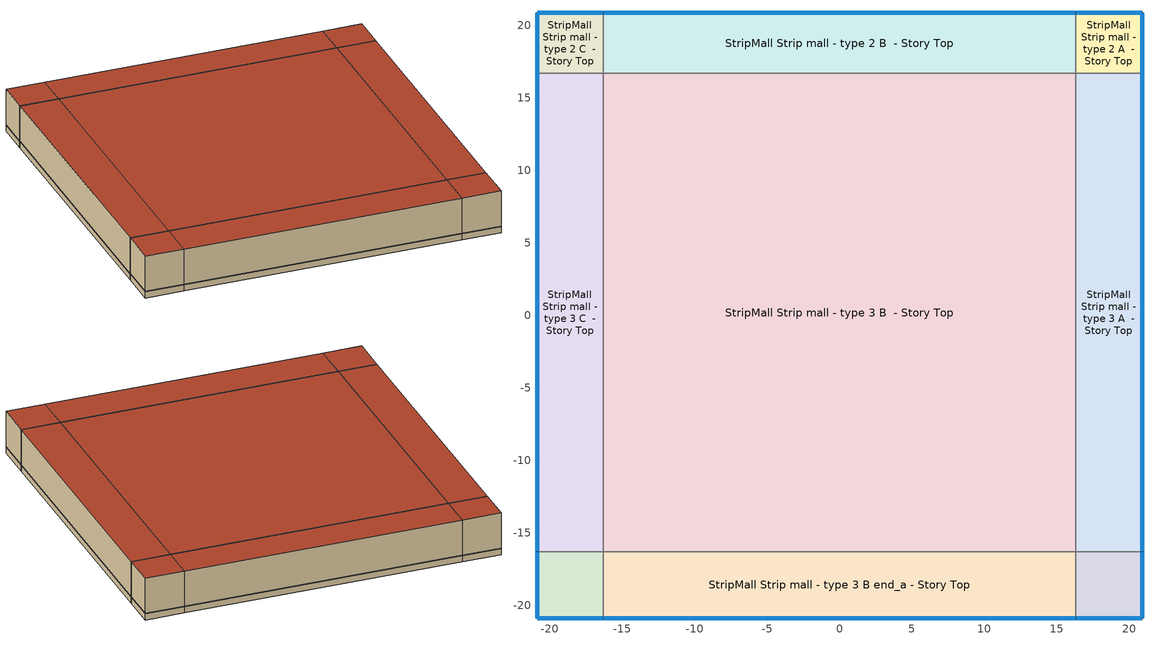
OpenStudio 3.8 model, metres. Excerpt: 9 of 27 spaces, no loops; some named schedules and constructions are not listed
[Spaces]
StripMall Strip mall - type 3 A end_a - Story Top
 floor adiabatic (Typical Interior Floor): 20.87,-20.87 16.3,-20.87 16.3,-16.3 20.87,-16.3 z5.18
 wall outside: 16.3,-20.87 20.87,-20.87 20.87,-16.3 z5.18:10.36
 wall to StripMall Strip mall - type 3 B end_a - Story Top: 16.3,-16.3 16.3,-20.87 z5.18:10.36
 wall to StripMall Strip mall - type 3 A  - Story Top: 20.87,-16.3 16.3,-16.3 z5.18:10.36
 window (Window U-0.91 SHGC 0.53): 16.32,-20.87 20.84,-20.87 / 20.87,-20.84 20.87,-16.32 z5.94:6
 roof outside: 20.87,-16.3 16.3,-16.3 16.3,-20.87 20.87,-20.87 z10.36
StripMall Strip mall - type 3 B end_a - Story Top
 floor adiabatic (Typical Interior Floor): 16.3,-20.87 -16.3,-20.87 -16.3,-16.3 16.3,-16.3 z5.18
 wall outside: -16.3,-20.87 16.3,-20.87 z5.18:10.36
 wall to StripMall Strip mall - type 3 C end_a - Story Top: -16.3,-16.3 -16.3,-20.87 z5.18:10.36
 wall to StripMall Strip mall - type 3 B  - Story Top: 16.3,-16.3 -16.3,-16.3 z5.18:10.36
 window (Window U-0.91 SHGC 0.53): -16.27,-20.87 16.27,-20.87 z5.94:6
 roof outside: 16.3,-16.3 -16.3,-16.3 -16.3,-20.87 16.3,-20.87 z10.36
StripMall Strip mall - type 3 C end_a - Story Top
 floor adiabatic (Typical Interior Floor): -16.3,-20.87 -20.87,-20.87 -20.87,-16.3 -16.3,-16.3 z5.18
 wall outside: -20.87,-16.3 -20.87,-20.87 -16.3,-20.87 z5.18:10.36
 wall to StripMall Strip mall - type 3 C  - Story Top: -16.3,-16.3 -20.87,-16.3 z5.18:10.36
 window (Window U-0.91 SHGC 0.53): -20.84,-20.87 -16.32,-20.87 / -20.87,-16.32 -20.87,-20.84 z5.94:6
 roof outside: -16.3,-16.3 -20.87,-16.3 -20.87,-20.87 -16.3,-20.87 z10.36
StripMall Strip mall - type 3 A  - Story Top
 floor adiabatic (Typical Interior Floor): 20.87,-16.3 16.3,-16.3 16.3,16.69 20.87,16.69 z5.18
 wall outside: 20.87,-16.3 20.87,16.69 z5.18:10.36
 wall to StripMall Strip mall - type 3 B  - Story Top: 16.3,16.69 16.3,-16.3 z5.18:10.36
 wall to StripMall Strip mall - type 2 A  - Story Top: 20.87,16.69 16.3,16.69 z5.18:10.36
 window (Window U-0.91 SHGC 0.53): 20.87,-16.27 20.87,16.67 z5.94:6
 roof outside: 20.87,16.69 16.3,16.69 16.3,-16.3 20.87,-16.3 z10.36
StripMall Strip mall - type 3 B  - Story Top
 floor adiabatic (Typical Interior Floor): 16.3,-16.3 -16.3,-16.3 -16.3,16.69 16.3,16.69 z5.18
 wall to StripMall Strip mall - type 3 C  - Story Top: -16.3,16.69 -16.3,-16.3 z5.18:10.36
 wall to StripMall Strip mall - type 2 B  - Story Top: 16.3,16.69 -16.3,16.69 z5.18:10.36
 roof outside: 16.3,16.69 -16.3,16.69 -16.3,-16.3 16.3,-16.3 z10.36
StripMall Strip mall - type 3 C  - Story Top
 floor adiabatic (Typical Interior Floor): -16.3,-16.3 -20.87,-16.3 -20.87,16.69 -16.3,16.69 z5.18
 wall outside: -20.87,16.69 -20.87,-16.3 z5.18:10.36
 wall to StripMall Strip mall - type 2 C  - Story Top: -16.3,16.69 -20.87,16.69 z5.18:10.36
 window (Window U-0.91 SHGC 0.53): -20.87,16.67 -20.87,-16.27 z5.94:6
 roof outside: -16.3,16.69 -20.87,16.69 -20.87,-16.3 -16.3,-16.3 z10.36
StripMall Strip mall - type 2 A  - Story Top
 floor adiabatic (Typical Interior Floor): 20.87,16.69 16.3,16.69 16.3,20.87 20.87,20.87 z5.18
 wall outside: 20.87,16.69 20.87,20.87 16.3,20.87 z5.18:10.36
 wall to StripMall Strip mall - type 2 B  - Story Top: 16.3,20.87 16.3,16.69 z5.18:10.36
 window (Window U-0.91 SHGC 0.53): 20.87,16.72 20.87,20.84 / 20.84,20.87 16.32,20.87 z5.94:6
 roof outside: 20.87,20.87 16.3,20.87 16.3,16.69 20.87,16.69 z10.36
StripMall Strip mall - type 2 B  - Story Top
 floor adiabatic (Typical Interior Floor): 16.3,16.69 -16.3,16.69 -16.3,20.87 16.3,20.87 z5.18
 wall outside: 16.3,20.87 -16.3,20.87 z5.18:10.36
 wall to StripMall Strip mall - type 2 C  - Story Top: -16.3,20.87 -16.3,16.69 z5.18:10.36
 window (Window U-0.91 SHGC 0.53): 16.27,20.87 -16.27,20.87 z5.94:6
 roof outside: 16.3,20.87 -16.3,20.87 -16.3,16.69 16.3,16.69 z10.36
StripMall Strip mall - type 2 C  - Story Top
 floor adiabatic (Typical Interior Floor): -16.3,16.69 -20.87,16.69 -20.87,20.87 -16.3,20.87 z5.18
 wall outside: -16.3,20.87 -20.87,20.87 -20.87,16.69 z5.18:10.36
 window (Window U-0.91 SHGC 0.53): -20.87,20.84 -20.87,16.72 / -16.32,20.87 -20.84,20.87 z5.94:6
 roof outside: -16.3,20.87 -20.87,20.87 -20.87,16.69 -16.3,16.69 z10.36
[Schedule:Day]
Clothing Schedule Summer Clothes: 24, 0, 0.5
FullServiceRestaurant Bldg Occ Default: Average, 5, 15, 0, 5, 30, 0.0125, 5, 45, 0.025, 6, 0, 0.0375, 6, 15, 0.05, 6, 30, 0.0625, 6, 45, 0.075, 7, 0, 0.0875, 7, 15, 0.1, 7, 30, 0.175, 7, 45, 0.25, 8, 0, 0.325, 8, 15, 0.4, 10, 15, 0.4, 10, 30, 0.266667, 10, 37, 0.2, 10, 52, 0.7, 11, 0, 0.8, 11, 15, 0.775, 11, 30, 0.75, 11, 45, 0.725, 12, 0, 0.7, 12, 15, 0.625, 12, 30, 0.55, 12, 45, 0.475, 13, 0, 0.4, 13, 15, 0.35, 13, 30, 0.3, 13, 45, 0.25, 14, 0, 0.2, 14, 15, 0.2125, 14, 30, 0.225, 14, 45, 0.2375, 15, 0, 0.25, 15, 15, 0.416667, 15, 22, 0.5, 16, 45, 0.8, 17, 0, 0.725, 17, 15, 0.65, 17, 30, 0.575, 17, 45, 0.5, 18, 0, 0.4625, 18, 15, 0.425, 18, 30, 0.3875, 18, 45, 0.35, 19, 0, 0.3125, 19, 15, 0.275, 19, 30, 0.2375, 19, 45, 0.2, 20, 0, 0.1625, 20, 15, 0.125, 20, 30, 0.0875, 20, 45, 0.05, 21, 0, 0.0375, 21, 15, 0.025, 21, 30, 0.0125, 21, 45, 0, 24, 0, 0
FullServiceRestaurant Bldg Occ Sat Day: Average, 5, 45, 0, 6, 0, 0.0125, 6, 15, 0.025, 6, 30, 0.0375, 6, 45, 0.05, 7, 0, 0.1625, 7, 15, 0.275, 7, 30, 0.3875, 7, 45, 0.5, 8, 45, 0.5, 9, 0, 0.475, 9, 15, 0.45, 9, 30, 0.425, 9, 45, 0.4, 10, 0, 0.457143, 10, 15, 0.414286, 10, 30, 0.371429, 10, 37, 0.35, 10, 52, 0.3375, 11, 7, 0.325, 11, 22, 0.3125, 11, 37, 0.3, 12, 3, 0.3, 12, 18, 0.785714, 12, 30, 0.7, 12, 45, 0.6875, 13, 0, 0.675, 13, 15, 0.6625, 13, 30, 0.65, 13, 45, 0.625, 14, 0, 0.6, 14, 15, 0.575, 14, 30, 0.55, 14, 45, 0.5, 15, 0, 0.45, 15, 15, 0.4, 15, 30, 0.35, 15, 45, 0.275, 16, 0, 0.2, 16, 15, 0.125, 16, 30, 0.05, 16, 45, 0.0375, 17, 0, 0.025, 17, 15, 0.0125, 17, 30, 0, 24, 0, 0
FullServiceRestaurant Bldg Occ Summer Design Day; FoodService_Restaurant BLDG_LIGHT_EndUseData Summer Design Day; FoodService_Restaurant BLDG_EQUIP_EndUseData Summer Design Day; FoodService_Restaurant BLDG_LIGHT_EndUseData Summer Design Day 1; FoodService_Restaurant BLDG_EQUIP_EndUseData Summer Design Day 1: 24, 0, 1
FullServiceRestaurant Bldg Occ Sun Day: Average, 5, 45, 0, 6, 0, 0.0125, 6, 15, 0.025, 6, 30, 0.0375, 6, 45, 0.05, 7, 0, 0.1625, 7, 15, 0.275, 7, 30, 0.3875, 7, 45, 0.5, 8, 15, 0.5, 8, 30, 0.4625, 8, 45, 0.425, 9, 0, 0.3875, 9, 15, 0.35, 9, 30, 0.3125, 9, 45, 0.275, 10, 0, 0.2375, 10, 15, 0.2, 10, 30, 0.442857, 10, 45, 0.385714, 11, 0, 0.328571, 11, 7, 0.3, 11, 22, 0.275, 11, 37, 0.25, 11, 52, 0.225, 12, 7, 0.2, 12, 22, 0.2125, 12, 37, 0.225, 12, 52, 0.2375, 13, 7, 0.25, 13, 22, 0.683333, 13, 30, 0.7, 13, 45, 0.6125, 14, 0, 0.525, 14, 15, 0.4375, 14, 30, 0.35, 14, 45, 0.3125, 15, 0, 0.275, 15, 15, 0.2375, 15, 30, 0.2, 16, 30, 0.2, 16, 45, 0.1625, 17, 0, 0.125, 17, 15, 0.0875, 17, 30, 0.05, 17, 45, 0.0375, 18, 0, 0.025, 18, 15, 0.0125, 18, 30, 0, 24, 0, 0
FullServiceRestaurant Bldg Occ Winter Design Day; FoodService_Restaurant BLDG_LIGHT_EndUseData Winter Design Day; FoodService_Restaurant BLDG_EQUIP_EndUseData Winter Design Day; FullServiceRestaurant Gas Equip Winter Design Day; FoodService_Restaurant BLDG_LIGHT_EndUseData Winter Design Day 1; FoodService_Restaurant BLDG_EQUIP_EndUseData Winter Design Day 1: 24, 0, 0
FullServiceRestaurant Activity Default; autogen FullServiceRestaurant Activity 0_day_sch; autogen FullServiceRestaurant Activity 1_day_sch; autogen StripMall Activity 0_day_sch; autogen StripMall Activity 1_day_sch: Average, 24, 0, 120
FullServiceRestaurant Activity Winter Design Day; FullServiceRestaurant Activity Summer Design Day: 24, 0, 120
FoodService_Restaurant BLDG_LIGHT_EndUseData Default: Average, 0, 15, 0.448694, 0, 30, 0.414388, 0, 45, 0.390493, 1, 0, 0.366598, 1, 15, 0.342703, 1, 30, 0.318808, 1, 45, 0.307923, 2, 0, 0.297039, 2, 15, 0.286154, 2, 30, 0.27527, 2, 45, 0.270536, 3, 0, 0.265803, 3, 15, 0.261069, 3, 30, 0.256336, 3, 45, 0.258912, 4, 0, 0.261488, 4, 15, 0.264065, 4, 30, 0.266641, 4, 45, 0.268898, 5, 0, 0.271156, 5, 15, 0.273413, 5, 30, 0.27567, 5, 45, 0.28172, 6, 0, 0.287771, 6, 15, 0.293821, 6, 30, 0.299872, 6, 45, 0.327251, 7, 0, 0.354631, 7, 15, 0.382011, 7, 30, 0.409391, 7, 45, 0.441211, 8, 0, 0.473031, 8, 15, 0.504852, 8, 30, 0.536672, 8, 45, 0.564383, 9, 0, 0.592093, 9, 15, 0.619803, 9, 30, 0.647513, 9, 45, 0.66562, 10, 0, 0.683728, 10, 15, 0.701835, 10, 30, 0.719943, 10, 45, 0.727528, 11, 0, 0.735112, 11, 15, 0.742697, 11, 30, 0.750282, 11, 45, 0.751146, 12, 0, 0.752009, 12, 15, 0.752873, 12, 30, 0.753736, 12, 45, 0.754057, 13, 0, 0.754377, 13, 15, 0.754698, 13, 30, 0.755019, 13, 45, 0.755124, 14, 0, 0.755229, 14, 15, 0.755334, 14, 30, 0.755439, 14, 45, 0.75514, 15, 0, 0.754842, 15, 15, 0.754543, 15, 30, 0.754245, 15, 45, 0.754332, 16, 0, 0.754418, 16, 15, 0.754505, 16, 30, 0.754592, 16, 45, 0.754481, 17, 0, 0.75437, 17, 15, 0.754259, 17, 30, 0.754149, 17, 45, 0.757791, 18, 0, 0.761434, 18, 15, 0.765076, 18, 30, 0.768719, 18, 45, 0.768791, 19, 0, 0.768863, 19, 15, 0.768935, 19, 30, 0.769007, 19, 45, 0.76771, 20, 0, 0.766413, 20, 15, 0.765115, 20, 30, 0.763818, 20, 45, 0.758298, 21, 0, 0.752779, 21, 15, 0.747259, 21, 30, 0.741739, 21, 45, 0.726026, 22, 0, 0.710313, 22, 15, 0.6946, 22, 30, 0.678887, 22, 45, 0.647068, 23, 0, 0.61525, 23, 15, 0.583431, 23, 30, 0.551612, 23, 45, 0.517306, 24, 0, 0.483
FoodService_Restaurant BLDG_EQUIP_EndUseData Default: Average, 0, 15, 0.0340676, 0, 30, 0.033865, 0, 45, 0.0336624, 1, 0, 0.0334597, 1, 15, 0.0332571, 1, 30, 0.0330545, 1, 45, 0.0328518, 2, 0, 0.0326492, 2, 15, 0.0324465, 2, 30, 0.0322439, 2, 45, 0.0320413, 3, 0, 0.0318386, 3, 15, 0.031636, 3, 30, 0.0409573, 3, 45, 0.0502785, 4, 0, 0.0595997, 4, 15, 0.068921, 4, 30, 0.0901505, 4, 45, 0.11138, 5, 0, 0.132609, 5, 15, 0.153839, 5, 30, 0.15955, 5, 45, 0.165261, 6, 0, 0.170972, 6, 15, 0.176683, 6, 30, 0.181556, 6, 45, 0.186428, 7, 0, 0.191301, 7, 15, 0.196174, 7, 30, 0.214018, 7, 45, 0.231862, 8, 0, 0.249706, 8, 15, 0.26755, 8, 30, 0.297036, 8, 45, 0.326521, 9, 0, 0.356007, 9, 15, 0.385492, 9, 30, 0.406222, 9, 45, 0.426951, 10, 0, 0.44768, 10, 15, 0.46841, 10, 30, 0.486093, 10, 37, 0.494935, 10, 52, 0.530709, 11, 0, 0.534863, 11, 15, 0.533293, 11, 30, 0.531723, 11, 45, 0.530153, 12, 0, 0.528583, 12, 15, 0.530897, 12, 30, 0.533211, 12, 45, 0.535525, 13, 0, 0.537839, 13, 15, 0.536925, 13, 30, 0.536011, 13, 45, 0.535097, 14, 0, 0.534183, 14, 15, 0.534993, 14, 30, 0.535802, 14, 45, 0.536612, 15, 0, 0.537422, 15, 15, 0.544118, 15, 22, 0.547466, 15, 37, 0.531717, 15, 45, 0.524621, 16, 0, 0.514212, 16, 15, 0.503803, 16, 30, 0.493393, 16, 45, 0.482984, 17, 0, 0.465932, 17, 15, 0.44888, 17, 30, 0.431828, 17, 45, 0.414776, 18, 0, 0.374302, 18, 15, 0.333829, 18, 30, 0.293355, 18, 45, 0.252882, 19, 0, 0.216473, 19, 15, 0.180064, 19, 30, 0.143655, 19, 45, 0.107246, 20, 0, 0.093217, 20, 15, 0.079188, 20, 30, 0.065159, 20, 45, 0.05113, 21, 0, 0.047371, 21, 15, 0.043612, 21, 30, 0.039853, 21, 45, 0.036094, 22, 0, 0.0358914, 22, 15, 0.0356887, 22, 30, 0.0354861, 22, 45, 0.0352835, 23, 0, 0.0350808, 23, 15, 0.0348782, 23, 30, 0.0346755, 23, 45, 0.0344729, 24, 0, 0.0342703
FoodService_Restaurant BLDG_EQUIP_EndUseData Fri Day: Average, 0, 15, 0.276686, 0, 30, 0.276567, 0, 45, 0.276447, 1, 0, 0.276328, 1, 15, 0.276209, 1, 30, 0.276089, 1, 45, 0.27597, 2, 0, 0.27585, 2, 15, 0.275731, 2, 30, 0.275612, 2, 45, 0.275492, 3, 0, 0.275373, 3, 15, 0.275253, 3, 30, 0.280751, 3, 45, 0.286249, 4, 0, 0.291747, 4, 15, 0.297245, 4, 30, 0.309585, 4, 45, 0.321926, 5, 0, 0.334266, 5, 15, 0.346606, 5, 30, 0.35003, 5, 45, 0.353453, 6, 0, 0.356877, 6, 15, 0.3603, 6, 30, 0.363096, 6, 45, 0.365892, 7, 0, 0.368687, 7, 15, 0.371483, 7, 30, 0.381684, 7, 45, 0.391884, 8, 0, 0.402085, 8, 15, 0.412285, 8, 30, 0.431909, 8, 45, 0.451532, 9, 0, 0.471155, 9, 15, 0.490779, 9, 30, 0.504195, 9, 45, 0.517611, 10, 0, 0.531027, 10, 15, 0.544443, 10, 30, 0.565986, 10, 37, 0.576757, 10, 52, 0.611549, 11, 0, 0.611674, 11, 15, 0.608217, 11, 30, 0.60476, 11, 45, 0.601304, 12, 0, 0.597847, 12, 15, 0.594929, 12, 30, 0.592012, 12, 45, 0.589095, 13, 0, 0.586177, 13, 15, 0.584982, 13, 30, 0.583787, 13, 45, 0.582592, 14, 0, 0.581397, 14, 15, 0.581042, 14, 30, 0.580688, 14, 45, 0.580334, 15, 0, 0.579979, 15, 15, 0.589638, 15, 22, 0.594467, 15, 37, 0.585566, 15, 45, 0.581678, 16, 0, 0.576593, 16, 15, 0.571508, 16, 30, 0.566423, 16, 45, 0.561338, 17, 0, 0.553121, 17, 15, 0.544905, 17, 30, 0.536689, 17, 45, 0.528472, 18, 0, 0.51566, 18, 15, 0.502847, 18, 30, 0.490034, 18, 45, 0.477221, 19, 0, 0.455352, 19, 15, 0.433484, 19, 30, 0.411615, 19, 45, 0.389746, 20, 0, 0.364223, 20, 15, 0.3387, 20, 30, 0.313177, 20, 45, 0.287654, 21, 0, 0.285211, 21, 15, 0.282767, 21, 30, 0.280324, 21, 45, 0.27788, 22, 0, 0.277761, 22, 15, 0.277642, 22, 30, 0.277522, 22, 45, 0.277403, 23, 0, 0.277283, 23, 15, 0.277164, 23, 30, 0.277045, 23, 45, 0.276925, 24, 0, 0.276806
FoodService_Restaurant BLDG_EQUIP_EndUseData Sat Day: Average, 0, 15, 0.247188, 0, 30, 0.247053, 0, 45, 0.246918, 1, 0, 0.246784, 1, 15, 0.246649, 1, 30, 0.246514, 1, 45, 0.246379, 2, 0, 0.246244, 2, 15, 0.246109, 2, 30, 0.245975, 2, 45, 0.24584, 3, 0, 0.250496, 3, 15, 0.255152, 3, 30, 0.259808, 3, 45, 0.264465, 4, 0, 0.277603, 4, 15, 0.290742, 4, 30, 0.303881, 4, 45, 0.31702, 5, 0, 0.320768, 5, 15, 0.324517, 5, 30, 0.328266, 5, 45, 0.332015, 6, 0, 0.33414, 6, 15, 0.336265, 6, 30, 0.33839, 6, 45, 0.340516, 7, 0, 0.351831, 7, 15, 0.363146, 7, 30, 0.374461, 7, 45, 0.385776, 8, 0, 0.409828, 8, 15, 0.43388, 8, 30, 0.457932, 8, 45, 0.481984, 9, 0, 0.49736, 9, 15, 0.512736, 9, 30, 0.528111, 9, 45, 0.543487, 10, 0, 0.6146, 10, 15, 0.610383, 10, 30, 0.606167, 10, 37, 0.604058, 10, 52, 0.600775, 11, 7, 0.597491, 11, 22, 0.594208, 11, 37, 0.590924, 11, 52, 0.590421, 12, 7, 0.589918, 12, 22, 0.589415, 12, 37, 0.588912, 12, 52, 0.538853, 13, 7, 0.528465, 13, 22, 0.518076, 13, 30, 0.512882, 13, 45, 0.500171, 14, 0, 0.48746, 14, 15, 0.474748, 14, 30, 0.462037, 14, 45, 0.437812, 15, 0, 0.413588, 15, 15, 0.389363, 15, 30, 0.365138, 15, 45, 0.344584, 16, 0, 0.32403, 16, 15, 0.303476, 16, 30, 0.282922, 16, 45, 0.274899, 17, 0, 0.266875, 17, 15, 0.258852, 17, 30, 0.250828, 17, 45, 0.250693, 18, 0, 0.250558, 18, 15, 0.250424, 18, 30, 0.250289, 18, 45, 0.250154, 19, 0, 0.250019, 19, 15, 0.249884, 19, 30, 0.24975, 19, 45, 0.249615, 20, 0, 0.24948, 20, 15, 0.249345, 20, 30, 0.24921, 20, 45, 0.249075, 21, 0, 0.248941, 21, 15, 0.248806, 21, 30, 0.248671, 21, 45, 0.248536, 22, 0, 0.248401, 22, 15, 0.248267, 22, 30, 0.248132, 22, 45, 0.247997, 23, 0, 0.247862, 23, 15, 0.247727, 23, 30, 0.247592, 23, 45, 0.247458, 24, 0, 0.247323
FoodService_Restaurant BLDG_EQUIP_EndUseData Sun Day: Average, 0, 15, 0.247676, 0, 30, 0.247485, 0, 45, 0.247294, 1, 0, 0.247103, 1, 15, 0.246912, 1, 30, 0.246721, 1, 45, 0.24653, 2, 0, 0.246339, 2, 15, 0.246148, 2, 30, 0.245957, 2, 45, 0.245766, 3, 0, 0.249729, 3, 15, 0.253693, 3, 30, 0.257657, 3, 45, 0.261621, 4, 0, 0.273371, 4, 15, 0.285121, 4, 30, 0.29687, 4, 45, 0.30862, 5, 0, 0.313106, 5, 15, 0.317592, 5, 30, 0.322078, 5, 45, 0.326564, 6, 0, 0.32841, 6, 15, 0.330256, 6, 30, 0.332102, 6, 45, 0.333947, 7, 0, 0.342676, 7, 15, 0.351404, 7, 30, 0.360133, 7, 45, 0.368861, 8, 0, 0.390724, 8, 15, 0.412586, 8, 30, 0.434449, 8, 45, 0.456312, 9, 0, 0.47618, 9, 15, 0.496049, 9, 30, 0.515918, 9, 45, 0.535787, 10, 0, 0.614414, 10, 7, 0.611735, 10, 22, 0.608066, 10, 37, 0.604397, 10, 52, 0.600728, 11, 7, 0.59706, 11, 22, 0.594118, 11, 37, 0.591177, 11, 52, 0.588236, 12, 7, 0.585295, 12, 22, 0.5824, 12, 37, 0.579505, 12, 52, 0.57661, 13, 7, 0.573715, 13, 22, 0.534342, 13, 30, 0.526152, 13, 45, 0.515228, 14, 0, 0.504305, 14, 15, 0.493382, 14, 30, 0.482459, 14, 45, 0.456706, 15, 0, 0.430954, 15, 15, 0.405202, 15, 30, 0.37945, 15, 45, 0.357322, 16, 0, 0.335194, 16, 15, 0.313066, 16, 30, 0.290938, 16, 45, 0.288977, 17, 0, 0.287016, 17, 15, 0.285055, 17, 30, 0.283093, 17, 45, 0.275337, 18, 0, 0.267581, 18, 15, 0.259825, 18, 30, 0.252069, 18, 45, 0.251878, 19, 0, 0.251687, 19, 15, 0.251496, 19, 30, 0.251305, 19, 45, 0.251114, 20, 0, 0.250923, 20, 15, 0.250732, 20, 30, 0.250541, 20, 45, 0.25035, 21, 0, 0.250159, 21, 15, 0.249968, 21, 30, 0.249777, 21, 45, 0.249586, 22, 0, 0.249395, 22, 15, 0.249204, 22, 30, 0.249013, 22, 45, 0.248822, 23, 0, 0.248631, 23, 15, 0.24844, 23, 30, 0.248249, 23, 45, 0.248058, 24, 0, 0.247867
FullServiceRestaurant Infil Half On Default; FullServiceRestaurant Infil Half On Winter Design Day; FullServiceRestaurant Infil Half On Summer Design Day; FullServiceRestaurant Infil Half On Default|WntrDsn|SmrDsn|Sun|Sat Day: 5, 0, 1, 24, 0, 0.5
FullServiceRestaurant Gas Equip Default; autogen FullServiceRestaurant Gas Equip 1_day_sch: Average, 0, 15, 0.0275, 0, 30, 0.02, 4, 30, 0.02, 4, 45, 0.0275, 5, 0, 0.035, 5, 15, 0.0425, 5, 30, 0.05, 5, 45, 0.0625, 6, 0, 0.075, 6, 15, 0.0875, 6, 30, 0.1, 6, 45, 0.1125, 7, 0, 0.125, 7, 15, 0.1375, 7, 30, 0.15, 7, 45, 0.1625, 8, 0, 0.175, 8, 15, 0.1875, 8, 30, 0.2, 8, 45, 0.1875, 9, 0, 0.175, 9, 15, 0.1625, 9, 30, 0.15, 9, 45, 0.175, 10, 0, 0.2, 10, 15, 0.225, 10, 30, 0.25, 12, 30, 0.25, 12, 45, 0.2375, 13, 0, 0.225, 13, 15, 0.2125, 13, 30, 0.2, 13, 45, 0.1875, 14, 0, 0.175, 14, 15, 0.1625, 14, 30, 0.15, 14, 45, 0.1625, 15, 0, 0.175, 15, 15, 0.1875, 15, 30, 0.2, 15, 45, 0.225, 16, 0, 0.25, 16, 15, 0.275, 16, 30, 0.3, 18, 0, 0.3, 18, 15, 0.2875, 18, 30, 0.275, 18, 45, 0.2625, 19, 0, 0.25, 19, 15, 0.2375, 19, 30, 0.225, 19, 45, 0.2125, 20, 0, 0.2, 20, 30, 0.2, 20, 45, 0.1875, 21, 0, 0.175, 21, 15, 0.1625, 21, 30, 0.15, 21, 45, 0.1375, 22, 0, 0.125, 22, 15, 0.1125, 22, 30, 0.1, 22, 45, 0.0875, 23, 0, 0.075, 23, 15, 0.0625, 23, 30, 0.05, 23, 45, 0.0425, 24, 0, 0.035
FullServiceRestaurant Gas Equip Default|Sun Day: Average, 4, 45, 0.02, 5, 0, 0.0275, 5, 15, 0.035, 5, 30, 0.0425, 5, 45, 0.05, 6, 0, 0.0625, 6, 15, 0.075, 6, 30, 0.0875, 6, 45, 0.1, 7, 0, 0.1125, 7, 15, 0.125, 7, 30, 0.1375, 7, 45, 0.15, 8, 0, 0.1625, 8, 15, 0.175, 8, 30, 0.1875, 8, 45, 0.2, 9, 0, 0.1875, 9, 15, 0.175, 9, 30, 0.1625, 9, 45, 0.15, 9, 56, 0.25, 10, 7, 0.2, 10, 22, 0.1875, 10, 37, 0.175, 10, 52, 0.1625, 11, 7, 0.15, 11, 22, 0.1625, 11, 37, 0.175, 11, 52, 0.1875, 12, 7, 0.2, 12, 22, 0.271429, 12, 37, 0.242857, 12, 52, 0.214286, 13, 0, 0.2, 13, 30, 0.2, 13, 45, 0.1875, 14, 0, 0.175, 14, 15, 0.1625, 14, 30, 0.15, 14, 45, 0.1375, 15, 0, 0.125, 15, 15, 0.1125, 15, 30, 0.1, 15, 45, 0.0875, 16, 0, 0.075, 16, 15, 0.0625, 16, 30, 0.05, 16, 45, 0.0425, 17, 0, 0.035, 17, 15, 0.0275, 17, 30, 0.02, 24, 0, 0.02
FullServiceRestaurant Gas Equip Summer Design Day: 24, 0, 0.25
StripMall Bldg Occ Sat Day: Average, 6, 45, 0, 7, 0, 0.025, 7, 15, 0.05, 7, 30, 0.075, 7, 45, 0.1, 8, 0, 0.125, 8, 15, 0.15, 8, 30, 0.175, 8, 45, 0.2, 9, 0, 0.275, 9, 15, 0.35, 9, 30, 0.425, 9, 45, 0.5, 12, 37, 0.8, 12, 52, 0.171429, 13, 7, 0.142857, 13, 22, 0.114286, 13, 30, 0.1, 13, 45, 0.075, 14, 0, 0.05, 14, 15, 0.025, 14, 30, 0, 24, 0, 0
StripMall Bldg Occ Sun Day: Average, 7, 37, 0.2, 7, 52, 0.225, 8, 7, 0.25, 8, 22, 0.275, 8, 37, 0.3, 8, 52, 0.325, 9, 7, 0.35, 9, 22, 0.375, 9, 37, 0.4, 13, 7, 0.4, 24, 0, 0.2
Mercantile_Retail BLDG_LIGHT_EndUseData Sun Day: Average, 0, 15, 0.100502, 0, 30, 0.100154, 0, 45, 0.0998069, 1, 0, 0.0994596, 1, 15, 0.0991122, 1, 30, 0.0987648, 1, 45, 0.0984174, 2, 0, 0.09807, 2, 15, 0.0977226, 2, 30, 0.0973752, 2, 45, 0.0970279, 3, 0, 0.0974025, 3, 15, 0.0977771, 3, 30, 0.0981517, 3, 45, 0.0985264, 4, 0, 0.0993541, 4, 15, 0.100182, 4, 30, 0.101009, 4, 45, 0.101837, 5, 0, 0.103845, 5, 15, 0.105853, 5, 30, 0.107861, 5, 45, 0.109869, 6, 0, 0.114021, 6, 15, 0.118173, 6, 30, 0.122326, 6, 45, 0.126478, 7, 0, 0.14972, 7, 15, 0.172963, 7, 30, 0.196206, 7, 45, 0.219448, 8, 0, 0.29228, 8, 15, 0.365112, 8, 30, 0.437944, 8, 45, 0.510775, 9, 0, 0.591684, 9, 15, 0.672593, 9, 30, 0.753502, 9, 45, 0.834411, 10, 0, 0.970113, 10, 7, 0.970225, 10, 22, 0.970238, 10, 37, 0.970252, 10, 52, 0.970265, 11, 7, 0.970279, 11, 22, 0.970232, 11, 37, 0.970185, 11, 52, 0.970138, 12, 7, 0.970091, 12, 22, 0.970012, 12, 37, 0.969934, 12, 52, 0.969855, 13, 7, 0.969777, 13, 22, 0.677248, 13, 30, 0.615222, 13, 45, 0.572217, 14, 0, 0.529211, 14, 15, 0.486205, 14, 30, 0.4432, 14, 45, 0.394249, 15, 0, 0.345298, 15, 15, 0.296347, 15, 30, 0.247396, 15, 45, 0.224715, 16, 0, 0.202034, 16, 15, 0.179353, 16, 30, 0.156671, 16, 45, 0.147279, 17, 0, 0.137886, 17, 15, 0.128493, 17, 30, 0.1191, 17, 45, 0.116448, 18, 0, 0.113796, 18, 15, 0.111144, 18, 30, 0.108492, 18, 45, 0.108144, 19, 0, 0.107797, 19, 15, 0.107449, 19, 30, 0.107102, 19, 45, 0.106755, 20, 0, 0.106407, 20, 15, 0.10606, 20, 30, 0.105712, 20, 45, 0.105365, 21, 0, 0.105018, 21, 15, 0.10467, 21, 30, 0.104323, 21, 45, 0.103976, 22, 0, 0.103628, 22, 15, 0.103281, 22, 30, 0.102933, 22, 45, 0.102586, 23, 0, 0.102239, 23, 15, 0.101891, 23, 30, 0.101544, 23, 45, 0.101196, 24, 0, 0.100849
Mercantile_Retail BLDG_EQUIP_EndUseData Wknd Day: Average, 0, 15, 0.365152, 0, 30, 0.348259, 0, 45, 0.345703, 1, 0, 0.343146, 1, 15, 0.340589, 1, 30, 0.338032, 1, 45, 0.333351, 2, 0, 0.328671, 2, 15, 0.32399, 2, 30, 0.31931, 2, 45, 0.314586, 3, 0, 0.309862, 3, 15, 0.305139, 3, 30, 0.300415, 3, 45, 0.297121, 4, 0, 0.293828, 4, 15, 0.290534, 4, 30, 0.28724, 4, 45, 0.28633, 5, 0, 0.28542, 5, 15, 0.28451, 5, 30, 0.2836, 5, 45, 0.286764, 6, 0, 0.289927, 6, 15, 0.293091, 6, 30, 0.296255, 6, 45, 0.300935, 7, 0, 0.305615, 7, 15, 0.310296, 7, 30, 0.314976, 7, 45, 0.320697, 8, 0, 0.326417, 8, 15, 0.332138, 8, 30, 0.337858, 8, 45, 0.345356, 9, 0, 0.352853, 9, 15, 0.360351, 9, 30, 0.367848, 9, 45, 0.372268, 10, 0, 0.376689, 10, 15, 0.381109, 10, 30, 0.38553, 10, 45, 0.39021, 11, 0, 0.39489, 11, 15, 0.399571, 11, 30, 0.404251, 11, 45, 0.413006, 12, 0, 0.42176, 12, 15, 0.430514, 12, 30, 0.439268, 12, 45, 0.451099, 13, 0, 0.46293, 13, 15, 0.474761, 13, 30, 0.486592, 13, 45, 0.501284, 14, 0, 0.515975, 14, 15, 0.530667, 14, 30, 0.545358, 14, 45, 0.56317, 15, 0, 0.580981, 15, 15, 0.598793, 15, 30, 0.616605, 15, 45, 0.630126, 16, 0, 0.643647, 16, 15, 0.657168, 16, 30, 0.67069, 16, 45, 0.67862, 17, 0, 0.686551, 17, 15, 0.694482, 17, 30, 0.702413, 17, 45, 0.70406, 18, 0, 0.705706, 18, 15, 0.707353, 18, 30, 0.709, 18, 45, 0.705013, 19, 0, 0.701026, 19, 15, 0.697039, 19, 30, 0.693052, 19, 45, 0.683171, 20, 0, 0.67329, 20, 15, 0.663409, 20, 30, 0.653528, 20, 45, 0.638187, 21, 0, 0.622845, 21, 15, 0.607504, 21, 30, 0.592162, 21, 45, 0.57201, 22, 0, 0.551859, 22, 15, 0.531707, 22, 30, 0.511555, 22, 45, 0.487624, 23, 0, 0.463693, 23, 15, 0.439762, 23, 30, 0.415831, 23, 45, 0.398938, 24, 0, 0.382045
StripMall Infil Half On Sat Day: 6, 0, 1, 22, 0, 0.5, 24, 0, 1
StripMall Infil Half On Sun Day: 8, 0, 1, 17, 0, 0.5, 24, 0, 1
27 space(s) Occ Sch Sunday 1: Average, 4, 45, 0, 5, 0, 0.00322282, 5, 15, 0.00644563, 5, 30, 0.00966845, 5, 45, 0.0128913, 6, 0, 0.0375228, 6, 15, 0.0621543, 6, 30, 0.0867859, 6, 45, 0.111417, 7, 0, 0.083563, 7, 15, 0.0557087, 7, 30, 0.0278543, 7, 45, 0, 8, 0, 0.00184161, 8, 15, 0.00368322, 8, 30, 0.00552483, 8, 45, 0.00736644, 9, 0, 0.0223295, 9, 15, 0.0372926, 9, 30, 0.0522557, 9, 45, 0.0672188, 10, 0, 0.033149, 10, 7, 0.0497235, 10, 22, 0.043508, 10, 37, 0.0372926, 10, 52, 0.0310772, 11, 7, 0.0248617, 11, 22, 0.0216389, 11, 37, 0.0184161, 11, 52, 0.0151933, 12, 7, 0.0119705, 12, 22, 0.0361416, 12, 37, 0.0603127, 12, 52, 0.0844838, 13, 7, 0.108655, 13, 22, 0.0616939, 13, 30, 0.0865557, 13, 45, 0.074355, 14, 0, 0.0621543, 14, 15, 0.0499537, 14, 30, 0.037753, 14, 45, 0.0283147, 15, 0, 0.0188765, 15, 15, 0.00943825, 15, 30, 0, 16, 30, 0, 16, 45, 0.00322282, 17, 0, 0.00644563, 17, 15, 0.00966845, 17, 30, 0.0128913, 17, 45, 0.00966845, 18, 0, 0.00644563, 18, 15, 0.00322282, 18, 30, 0, 24, 0, 0
27 space(s) Occ Sch Saturday 1: Average, 4, 45, 0, 5, 0, 0.00322282, 5, 15, 0.00644563, 5, 30, 0.00966845, 5, 45, 0.0128913, 6, 0, 0.0543275, 6, 15, 0.0957637, 6, 30, 0.1372, 6, 45, 0.178636, 7, 0, 0.150782, 7, 15, 0.122927, 7, 30, 0.0950731, 7, 45, 0.0672188, 8, 0, 0.0946127, 8, 15, 0.122007, 8, 30, 0.149401, 8, 45, 0.176795, 9, 0, 0.13697, 9, 15, 0.0971449, 9, 30, 0.0573201, 9, 45, 0.0174953, 10, 0, 0.0303866, 10, 15, 0.0230201, 10, 30, 0.0156537, 10, 37, 0.0119705, 10, 52, 0.00897785, 11, 7, 0.00598523, 11, 22, 0.00299262, 11, 37, 0, 11, 52, 0.0336094, 12, 7, 0.0672188, 12, 22, 0.100828, 12, 37, 0.134438, 12, 52, 0.0828724, 13, 7, 0.0865557, 13, 22, 0.0902389, 13, 30, 0.0920805, 13, 45, 0.0814912, 14, 0, 0.070902, 14, 15, 0.0603127, 14, 30, 0.0497235, 14, 45, 0.0372926, 15, 0, 0.0248617, 15, 15, 0.0124309, 15, 30, 0, 15, 45, 0.00322282, 16, 0, 0.00644563, 16, 15, 0.00966845, 16, 30, 0.0128913, 16, 45, 0.00966845, 17, 0, 0.00644563, 17, 15, 0.00322282, 17, 30, 0, 24, 0, 0
FullServiceRestaurant ClgSetp Default; FullServiceRestaurant ClgSetp Kitchen Default; autogen FullServiceRestaurant ClgSetp 0_day_sch; autogen FullServiceRestaurant ClgSetp 1_day_sch; autogen FullServiceRestaurant ClgSetp Kitchen 0_day_sch; autogen FullServiceRestaurant ClgSetp Kitchen 1_day_sch: Average, 1, 0, 22.2222, 5, 0, 25.5556, 24, 0, 22.2222
FullServiceRestaurant HtgSetp Kitchen Default; autogen FullServiceRestaurant HtgSetp 0_day_sch; autogen FullServiceRestaurant HtgSetp 1_day_sch; autogen FullServiceRestaurant HtgSetp Kitchen 0_day_sch; autogen FullServiceRestaurant HtgSetp Kitchen 1_day_sch: Average, 1, 0, 19.4444, 5, 0, 15.5556, 24, 0, 19.4444
StripMall HtgSetp Sat Day: Average, 6, 15, 15.5556, 14, 0, 19.4444, 24, 0, 15.5556
StripMall HtgSetp Sun Day: Average, 8, 15, 15.5556, 12, 0, 19.4444, 24, 0, 15.5556
StripMall ClgSetp Sat Day: Average, 6, 15, 25.5556, 14, 0, 22.2222, 24, 0, 25.5556
StripMall ClgSetp Sun Day: Average, 8, 15, 25.5556, 12, 0, 22.2222, 24, 0, 25.5556
Building Hours of Operation NonResidential Saturday; Building Hours of Operation NonResidential Sunday: 7, 15, 0, 14, 0, 1, 24, 0, 0
autogen FoodService_Restaurant BLDG_LIGHT_EndUseData 0_day_sch; autogen FoodService_Restaurant BLDG_LIGHT_EndUseData 1_day_sch: Average, 0, 15, 0.432678, 0, 30, 0.396657, 0, 45, 0.371567, 1, 0, 0.346478, 1, 15, 0.321388, 1, 30, 0.296298, 1, 45, 0.284869, 2, 0, 0.273441, 2, 15, 0.262012, 2, 30, 0.250583, 2, 45, 0.245613, 3, 0, 0.240642, 3, 15, 0.235672, 3, 30, 0.230702, 3, 45, 0.233407, 4, 0, 0.236113, 4, 15, 0.238818, 4, 30, 0.241523, 4, 45, 0.243893, 5, 0, 0.246263, 5, 15, 0.248633, 5, 30, 0.251003, 5, 45, 0.257356, 6, 0, 0.263709, 6, 15, 0.270062, 6, 30, 0.276415, 6, 45, 0.305164, 7, 0, 0.333912, 7, 15, 0.362661, 7, 30, 0.39141, 7, 45, 0.424821, 8, 0, 0.458233, 8, 15, 0.491644, 8, 30, 0.525056, 8, 45, 0.554151, 9, 0, 0.583247, 9, 15, 0.612343, 9, 30, 0.641438, 9, 45, 0.660451, 10, 0, 0.679464, 10, 15, 0.698477, 10, 30, 0.717489, 10, 45, 0.725454, 11, 0, 0.733418, 11, 15, 0.741382, 11, 30, 0.749346, 11, 45, 0.750253, 12, 0, 0.751159, 12, 15, 0.752066, 12, 30, 0.752973, 12, 45, 0.753309, 13, 0, 0.753646, 13, 15, 0.753982, 13, 30, 0.754319, 13, 45, 0.754429, 14, 0, 0.75454, 14, 15, 0.75465, 14, 30, 0.754761, 14, 45, 0.754447, 15, 0, 0.754134, 15, 15, 0.75382, 15, 30, 0.753507, 15, 45, 0.753598, 16, 0, 0.753689, 16, 15, 0.75378, 16, 30, 0.753871, 16, 45, 0.753755, 17, 0, 0.753638, 17, 15, 0.753522, 17, 30, 0.753406, 17, 45, 0.75723, 18, 0, 0.761055, 18, 15, 0.764879, 18, 30, 0.768704, 18, 45, 0.76878, 19, 0, 0.768856, 19, 15, 0.768931, 19, 30, 0.769007, 19, 45, 0.767645, 20, 0, 0.766283, 20, 15, 0.764921, 20, 30, 0.763559, 20, 45, 0.757763, 21, 0, 0.751967, 21, 15, 0.746171, 21, 30, 0.740375, 21, 45, 0.723877, 22, 0, 0.707378, 22, 15, 0.69088, 22, 30, 0.674381, 22, 45, 0.640972, 23, 0, 0.607562, 23, 15, 0.574152, 23, 30, 0.540742, 23, 45, 0.504721, 24, 0, 0.468699
autogen Schedule Rule 16 1_day_sch: Average, 0, 15, 0.393806, 0, 30, 0.378321, 0, 45, 0.375977, 1, 0, 0.373633, 1, 15, 0.37129, 1, 30, 0.368946, 1, 45, 0.364655, 2, 0, 0.360365, 2, 15, 0.356075, 2, 30, 0.351784, 2, 45, 0.347454, 3, 0, 0.343124, 3, 15, 0.338794, 3, 30, 0.334464, 3, 45, 0.331444, 4, 0, 0.328425, 4, 15, 0.325406, 4, 30, 0.322387, 4, 45, 0.321553, 5, 0, 0.320718, 5, 15, 0.319884, 5, 30, 0.31905, 5, 45, 0.32195, 6, 0, 0.32485, 6, 15, 0.32775, 6, 30, 0.33065, 6, 45, 0.33494, 7, 0, 0.339231, 7, 15, 0.343521, 7, 30, 0.347812, 7, 45, 0.353055, 8, 0, 0.358299, 8, 15, 0.363543, 8, 30, 0.368787, 8, 45, 0.375659, 9, 0, 0.382532, 9, 15, 0.389405, 9, 30, 0.396277, 9, 45, 0.400329, 10, 0, 0.404381, 10, 15, 0.408433, 10, 30, 0.412485, 10, 45, 0.416776, 11, 0, 0.421066, 11, 15, 0.425357, 11, 30, 0.429647, 11, 45, 0.437672, 12, 0, 0.445696, 12, 15, 0.453721, 12, 30, 0.461746, 12, 45, 0.472591, 13, 0, 0.483436, 13, 15, 0.494281, 13, 30, 0.505126, 13, 45, 0.518593, 14, 0, 0.532061, 14, 15, 0.545528, 14, 30, 0.558995, 14, 45, 0.575322, 15, 0, 0.59165, 15, 15, 0.607977, 15, 30, 0.624304, 15, 45, 0.636699, 16, 0, 0.649093, 16, 15, 0.661488, 16, 30, 0.673882, 16, 45, 0.681152, 17, 0, 0.688422, 17, 15, 0.695692, 17, 30, 0.702962, 17, 45, 0.704471, 18, 0, 0.705981, 18, 15, 0.70749, 18, 30, 0.709, 18, 45, 0.705345, 19, 0, 0.70169, 19, 15, 0.698036, 19, 30, 0.694381, 19, 45, 0.685323, 20, 0, 0.676266, 20, 15, 0.667208, 20, 30, 0.658151, 20, 45, 0.644088, 21, 0, 0.630025, 21, 15, 0.615962, 21, 30, 0.601899, 21, 45, 0.583426, 22, 0, 0.564954, 22, 15, 0.546481, 22, 30, 0.528009, 22, 45, 0.506072, 23, 0, 0.484135, 23, 15, 0.462199, 23, 30, 0.440262, 23, 45, 0.424777, 24, 0, 0.409291
autogen Mercantile_Retail BLDG_LIGHT_EndUseData 1_day_sch: Average, 0, 15, 0.314476, 0, 30, 0.305273, 0, 45, 0.303605, 1, 0, 0.301936, 1, 15, 0.300267, 1, 30, 0.298598, 1, 45, 0.297145, 2, 0, 0.295692, 2, 15, 0.294238, 2, 30, 0.292785, 2, 45, 0.292441, 3, 0, 0.292098, 3, 15, 0.291754, 3, 30, 0.291411, 3, 45, 0.292745, 4, 0, 0.294079, 4, 15, 0.295413, 4, 30, 0.296747, 4, 45, 0.301415, 5, 0, 0.306084, 5, 15, 0.310752, 5, 30, 0.315421, 5, 45, 0.327439, 6, 0, 0.339458, 6, 15, 0.351477, 6, 30, 0.363496, 6, 45, 0.405876, 7, 0, 0.448257, 7, 15, 0.490638, 7, 30, 0.533018, 7, 45, 0.60511, 8, 0, 0.677203, 8, 15, 0.749295, 8, 30, 0.821387, 8, 45, 0.853381, 9, 0, 0.885374, 9, 15, 0.917368, 9, 30, 0.949362, 9, 45, 0.954605, 10, 0, 0.959848, 10, 15, 0.965091, 10, 30, 0.970333, 10, 45, 0.970468, 11, 0, 0.970603, 11, 15, 0.970739, 11, 30, 0.970874, 11, 45, 0.970901, 12, 0, 0.970928, 12, 15, 0.970956, 12, 30, 0.970983, 12, 45, 0.971028, 13, 0, 0.971072, 13, 15, 0.971117, 13, 30, 0.971162, 13, 45, 0.971208, 14, 0, 0.971253, 14, 15, 0.971299, 14, 30, 0.971345, 14, 45, 0.971345, 15, 0, 0.971346, 15, 15, 0.971347, 15, 30, 0.971347, 15, 45, 0.971353, 16, 0, 0.971358, 16, 15, 0.971364, 16, 30, 0.971369, 16, 45, 0.971341, 17, 0, 0.971312, 17, 15, 0.971284, 17, 30, 0.971255, 17, 45, 0.971192, 18, 0, 0.971129, 18, 15, 0.971066, 18, 30, 0.971003, 18, 45, 0.970891, 19, 0, 0.970779, 19, 15, 0.970668, 19, 30, 0.970556, 19, 45, 0.969953, 20, 0, 0.969349, 20, 15, 0.968745, 20, 30, 0.968141, 20, 45, 0.944564, 21, 0, 0.920987, 21, 15, 0.897409, 21, 30, 0.873832, 21, 45, 0.793408, 22, 0, 0.712984, 22, 15, 0.632561, 22, 30, 0.552137, 22, 45, 0.499623, 23, 0, 0.44711, 23, 15, 0.394597, 23, 30, 0.342083, 23, 45, 0.332881, 24, 0, 0.323678
FoodService_Restaurant BLDG_LIGHT_EndUseData Default 1: No, 0, 15, 0.432678, 0, 30, 0.396657, 0, 45, 0.371567, 1, 0, 0.346478, 1, 15, 0.321388, 1, 30, 0.296298, 1, 45, 0.284869, 2, 0, 0.273441, 2, 15, 0.262012, 2, 30, 0.250583, 2, 45, 0.245613, 3, 0, 0.240642, 3, 15, 0.235672, 3, 30, 0.230702, 3, 45, 0.233407, 4, 0, 0.236113, 4, 15, 0.238818, 4, 30, 0.241523, 4, 45, 0.243893, 5, 0, 0.246263, 5, 15, 0.248633, 5, 30, 0.251003, 5, 45, 0.257356, 6, 0, 0.263709, 6, 15, 0.270062, 6, 30, 0.276415, 6, 45, 0.305164, 7, 0, 0.333912, 7, 15, 0.362661, 7, 30, 0.39141, 7, 45, 0.424821, 8, 0, 0.458233, 8, 15, 0.491644, 8, 30, 0.525056, 8, 45, 0.554151, 9, 0, 0.583247, 9, 15, 0.612343, 9, 30, 0.641438, 9, 45, 0.660451, 10, 0, 0.679464, 10, 15, 0.698477, 10, 30, 0.717489, 10, 45, 0.725454, 11, 0, 0.733418, 11, 15, 0.741382, 11, 30, 0.749346, 11, 45, 0.750253, 12, 0, 0.751159, 12, 15, 0.752066, 12, 30, 0.752973, 12, 45, 0.753309, 13, 0, 0.753646, 13, 15, 0.753982, 13, 30, 0.754319, 13, 45, 0.754429, 14, 0, 0.75454, 14, 15, 0.75465, 14, 30, 0.754761, 14, 45, 0.754447, 15, 0, 0.754134, 15, 15, 0.75382, 15, 30, 0.753507, 15, 45, 0.753598, 16, 0, 0.753689, 16, 15, 0.75378, 16, 30, 0.753871, 16, 45, 0.753755, 17, 0, 0.753638, 17, 15, 0.753522, 17, 30, 0.753406, 17, 45, 0.75723, 18, 0, 0.761055, 18, 15, 0.764879, 18, 30, 0.768704, 18, 45, 0.76878, 19, 0, 0.768856, 19, 15, 0.768931, 19, 30, 0.769007, 19, 45, 0.767645, 20, 0, 0.766283, 20, 15, 0.764921, 20, 30, 0.763559, 20, 45, 0.757763, 21, 0, 0.751967, 21, 15, 0.746171, 21, 30, 0.740375, 21, 45, 0.723877, 22, 0, 0.707378, 22, 15, 0.69088, 22, 30, 0.674381, 22, 45, 0.640972, 23, 0, 0.607562, 23, 15, 0.574152, 23, 30, 0.540742, 23, 45, 0.504721, 24, 0, 0.468699
FoodService_Restaurant BLDG_EQUIP_EndUseData Default 1: No, 0, 15, 0.247779, 0, 30, 0.247661, 0, 45, 0.247543, 1, 0, 0.247424, 1, 15, 0.247306, 1, 30, 0.247188, 1, 45, 0.247069, 2, 0, 0.246951, 2, 15, 0.246833, 2, 30, 0.246715, 2, 45, 0.246596, 3, 0, 0.246478, 3, 15, 0.24636, 3, 30, 0.251801, 3, 45, 0.257242, 4, 0, 0.262683, 4, 15, 0.268124, 4, 30, 0.280516, 4, 45, 0.292909, 5, 0, 0.305301, 5, 15, 0.317693, 5, 30, 0.321027, 5, 45, 0.324361, 6, 0, 0.327695, 6, 15, 0.331028, 6, 30, 0.333873, 6, 45, 0.336717, 7, 0, 0.339561, 7, 15, 0.342406, 7, 30, 0.352822, 7, 45, 0.363238, 8, 0, 0.373654, 8, 15, 0.38407, 8, 30, 0.401282, 8, 45, 0.418493, 9, 0, 0.435705, 9, 15, 0.452917, 9, 30, 0.465017, 9, 45, 0.477118, 10, 0, 0.489218, 10, 15, 0.501319, 10, 30, 0.511641, 10, 37, 0.516802, 10, 52, 0.537684, 11, 0, 0.540109, 11, 15, 0.539193, 11, 30, 0.538276, 11, 45, 0.53736, 12, 0, 0.536443, 12, 15, 0.537794, 12, 30, 0.539145, 12, 45, 0.540496, 13, 0, 0.541846, 13, 15, 0.541313, 13, 30, 0.540779, 13, 45, 0.540246, 14, 0, 0.539712, 14, 15, 0.540185, 14, 30, 0.540658, 14, 45, 0.54113, 15, 0, 0.541603, 15, 15, 0.545512, 15, 22, 0.547466, 15, 37, 0.538273, 15, 45, 0.534131, 16, 0, 0.528054, 16, 15, 0.521978, 16, 30, 0.515902, 16, 45, 0.509826, 17, 0, 0.499872, 17, 15, 0.489918, 17, 30, 0.479964, 17, 45, 0.470011, 18, 0, 0.446385, 18, 15, 0.422759, 18, 30, 0.399134, 18, 45, 0.375508, 19, 0, 0.354255, 19, 15, 0.333002, 19, 30, 0.311749, 19, 45, 0.290496, 20, 0, 0.282306, 20, 15, 0.274117, 20, 30, 0.265928, 20, 45, 0.257739, 21, 0, 0.255545, 21, 15, 0.25335, 21, 30, 0.251156, 21, 45, 0.248962, 22, 0, 0.248844, 22, 15, 0.248725, 22, 30, 0.248607, 22, 45, 0.248489, 23, 0, 0.248371, 23, 15, 0.248252, 23, 30, 0.248134, 23, 45, 0.248016, 24, 0, 0.247897
18 Zone PVAV Occ Sch Sunday 3: 6, 45, 0, 17, 0, 1, 24, 0, 0
18 Zone PVAV Occ Sch Saturday 3: 7, 0, 0, 15, 30, 1, 24, 0, 0
Infiltration HVAC Off Schedule Schedule Day 0 1: 6, 45, 1, 17, 0, 0, 24, 0, 1
Infiltration HVAC Off Schedule Schedule Day 2: 7, 0, 1, 15, 30, 0, 24, 0, 1
Schedule Day 5; Schedule Day 6; Schedule Day 8; Schedule Day 9: 24, 0, 22.2222
Schedule Day 17; Schedule Day 18: 24, 0, 19.4444
[Schedule:Rule]
Name | Schedule Ruleset | Rule Order | Day Schedule | Apply Saturday | Date Specification Type | Start Month | Start Day | End Month | End Day | Apply Sunday | Apply Friday | Apply Monday | Apply Tuesday | Apply Wednesday | Apply Thursday | Specific Month 1 | Specific Day 1 | Specific Month 2 | Specific Day 2 | Specific Month 3 | Specific Day 3 | Specific Month 4 | Specific Day 4 | Specific Month 5 | Specific Day 5 | Specific Month 6 | Specific Day 6 | Specific Month 7 | Specific Day 7 | Specific Month 8 | Specific Day 8 | Specific Month 9 | Specific Day 9 | Specific Month 10 | Specific Day 10 | Specific Month 11 | Specific Day 11 | Specific Month 12 | Specific Day 12 | Specific Month 13 | Specific Day 13 | Specific Month 14 | Specific Day 14 | Specific Month 15 | Specific Day 15 | Specific Month 16 | Specific Day 16 | Specific Month 17 | Specific Day 17 | Specific Month 18 | Specific Day 18 | Specific Month 19 | Specific Day 19 | Specific Month 20 | Specific Day 20 | Specific Month 21 | Specific Day 21 | Specific Month 22 | Specific Day 22 | Specific Month 23 | Specific Day 23 | Specific Month 24 | Specific Day 24 | Specific Month 25 | Specific Day 25 | Specific Month 26 | Specific Day 26 | Specific Month 27 | Specific Day 27 | Specific Month 28 | Specific Day 28 | Specific Month 29 | Specific Day 29 | Specific Month 30 | Specific Day 30 | Specific Month 31 | Specific Day 31 | Specific Month 32 | Specific Day 32 | Specific Month 33 | Specific Day 33 | Specific Month 34 | Specific Day 34 | Specific Month 35 | Specific Day 35 | Specific Month 36 | Specific Day 36 | Specific Month 37 | Specific Day 37 | Specific Month 38 | Specific Day 38 | Specific Month 39 | Specific Day 39 | Specific Month 40 | Specific Day 40 | Specific Month 41 | Specific Day 41 | Specific Month 42 | Specific Day 42 | Specific Month 43 | Specific Day 43 | Specific Month 44 | Specific Day 44 | Specific Month 45 | Specific Day 45 | Specific Month 46 | Specific Day 46 | Specific Month 47 | Specific Day 47 | Specific Month 48 | Specific Day 48 | Specific Month 49 | Specific Day 49 | Specific Month 50 | Specific Day 50 | Specific Month 51 | Specific Day 51 | Specific Month 52 | Specific Day 52
Schedule Rule 2 | FullServiceRestaurant Bldg Occ | 1 | FullServiceRestaurant Bldg Occ Sat Day | Yes | DateRange | 1 | 1 | 12 | 31
Schedule Rule 3 | FullServiceRestaurant Bldg Occ | 0 | FullServiceRestaurant Bldg Occ Sun Day |  | DateRange | 1 | 1 | 12 | 31 | Yes
Schedule Rule 6 | FoodService_Restaurant BLDG_EQUIP_EndUseData | 2 | FoodService_Restaurant BLDG_EQUIP_EndUseData Fri Day |  | DateRange | 1 | 1 | 12 | 31 |  | Yes
Schedule Rule 7 | FoodService_Restaurant BLDG_EQUIP_EndUseData | 1 | FoodService_Restaurant BLDG_EQUIP_EndUseData Sat Day | Yes | DateRange | 1 | 1 | 12 | 31
Schedule Rule 8 | FoodService_Restaurant BLDG_EQUIP_EndUseData | 0 | FoodService_Restaurant BLDG_EQUIP_EndUseData Sun Day |  | DateRange | 1 | 1 | 12 | 31 | Yes
Schedule Rule 9 | FullServiceRestaurant Infil Half On | 0 | FullServiceRestaurant Infil Half On Default|WntrDsn|SmrDsn|Sun|Sat Day | Yes | DateRange | 1 | 1 | 12 | 31 | Yes
Schedule Rule 10 | FullServiceRestaurant Gas Equip | 0 | FullServiceRestaurant Gas Equip Default|Sun Day |  | DateRange | 1 | 1 | 12 | 31 | Yes
autogen FoodService_Restaurant BLDG_LIGHT_EndUseData 0 | FoodService_Restaurant BLDG_LIGHT_EndUseData | 0 | autogen FoodService_Restaurant BLDG_LIGHT_EndUseData 0_day_sch | Yes | SpecificDates |  |  |  |  | Yes | Yes | Yes | Yes | Yes | Yes | 1 | 6 | 1 | 13 | 1 | 20 | 1 | 27 | 2 | 3 | 2 | 10 | 2 | 17 | 2 | 24 | 3 | 3 | 3 | 10 | 3 | 17 | 3 | 24 | 3 | 31 | 4 | 7 | 4 | 14 | 4 | 21 | 4 | 28 | 5 | 5 | 5 | 12 | 5 | 19 | 5 | 26 | 6 | 2 | 6 | 9 | 6 | 16 | 6 | 23 | 6 | 30 | 7 | 7 | 7 | 14 | 7 | 21 | 7 | 28 | 8 | 4 | 8 | 11 | 8 | 18 | 8 | 25 | 9 | 1 | 9 | 8 | 9 | 15 | 9 | 22 | 9 | 29 | 10 | 6 | 10 | 13 | 10 | 20 | 10 | 27 | 11 | 3 | 11 | 10 | 11 | 17 | 11 | 24 | 12 | 1 | 12 | 8 | 12 | 15 | 12 | 22 | 12 | 29
autogen FoodService_Restaurant BLDG_LIGHT_EndUseData 1 | FoodService_Restaurant BLDG_LIGHT_EndUseData | 1 | autogen FoodService_Restaurant BLDG_LIGHT_EndUseData 1_day_sch | Yes | SpecificDates |  |  |  |  | Yes | Yes | Yes | Yes | Yes | Yes | 1 | 7 | 1 | 14 | 1 | 21 | 1 | 28 | 2 | 4 | 2 | 11 | 2 | 18 | 2 | 25 | 3 | 4 | 3 | 11 | 3 | 18 | 3 | 25 | 4 | 1 | 4 | 8 | 4 | 15 | 4 | 22 | 4 | 29 | 5 | 6 | 5 | 13 | 5 | 20 | 5 | 27 | 6 | 3 | 6 | 10 | 6 | 17 | 6 | 24 | 7 | 1 | 7 | 8 | 7 | 15 | 7 | 22 | 7 | 29 | 8 | 5 | 8 | 12 | 8 | 19 | 8 | 26 | 9 | 2 | 9 | 9 | 9 | 16 | 9 | 23 | 9 | 30 | 10 | 7 | 10 | 14 | 10 | 21 | 10 | 28 | 11 | 4 | 11 | 11 | 11 | 18 | 11 | 25 | 12 | 2 | 12 | 9 | 12 | 16 | 12 | 23 | 12 | 30
autogen FullServiceRestaurant Activity 0 | FullServiceRestaurant Activity | 0 | autogen FullServiceRestaurant Activity 0_day_sch | Yes | SpecificDates |  |  |  |  | Yes | Yes | Yes | Yes | Yes | Yes | 1 | 6 | 1 | 13 | 1 | 20 | 1 | 27 | 2 | 3 | 2 | 10 | 2 | 17 | 2 | 24 | 3 | 3 | 3 | 10 | 3 | 17 | 3 | 24 | 3 | 31 | 4 | 7 | 4 | 14 | 4 | 21 | 4 | 28 | 5 | 5 | 5 | 12 | 5 | 19 | 5 | 26 | 6 | 2 | 6 | 9 | 6 | 16 | 6 | 23 | 6 | 30 | 7 | 7 | 7 | 14 | 7 | 21 | 7 | 28 | 8 | 4 | 8 | 11 | 8 | 18 | 8 | 25 | 9 | 1 | 9 | 8 | 9 | 15 | 9 | 22 | 9 | 29 | 10 | 6 | 10 | 13 | 10 | 20 | 10 | 27 | 11 | 3 | 11 | 10 | 11 | 17 | 11 | 24 | 12 | 1 | 12 | 8 | 12 | 15 | 12 | 22 | 12 | 29
autogen FullServiceRestaurant Activity 1 | FullServiceRestaurant Activity | 1 | autogen FullServiceRestaurant Activity 1_day_sch | Yes | SpecificDates |  |  |  |  | Yes | Yes | Yes | Yes | Yes | Yes | 1 | 7 | 1 | 14 | 1 | 21 | 1 | 28 | 2 | 4 | 2 | 11 | 2 | 18 | 2 | 25 | 3 | 4 | 3 | 11 | 3 | 18 | 3 | 25 | 4 | 1 | 4 | 8 | 4 | 15 | 4 | 22 | 4 | 29 | 5 | 6 | 5 | 13 | 5 | 20 | 5 | 27 | 6 | 3 | 6 | 10 | 6 | 17 | 6 | 24 | 7 | 1 | 7 | 8 | 7 | 15 | 7 | 22 | 7 | 29 | 8 | 5 | 8 | 12 | 8 | 19 | 8 | 26 | 9 | 2 | 9 | 9 | 9 | 16 | 9 | 23 | 9 | 30 | 10 | 7 | 10 | 14 | 10 | 21 | 10 | 28 | 11 | 4 | 11 | 11 | 11 | 18 | 11 | 25 | 12 | 2 | 12 | 9 | 12 | 16 | 12 | 23 | 12 | 30
autogen FullServiceRestaurant ClgSetp 0 | FullServiceRestaurant ClgSetp | 0 | autogen FullServiceRestaurant ClgSetp 0_day_sch | Yes | SpecificDates |  |  |  |  | Yes | Yes | Yes | Yes | Yes | Yes | 1 | 6 | 1 | 13 | 1 | 20 | 1 | 27 | 2 | 3 | 2 | 10 | 2 | 17 | 2 | 24 | 3 | 3 | 3 | 10 | 3 | 17 | 3 | 24 | 3 | 31 | 4 | 7 | 4 | 14 | 4 | 21 | 4 | 28 | 5 | 5 | 5 | 12 | 5 | 19 | 5 | 26 | 6 | 2 | 6 | 9 | 6 | 16 | 6 | 23 | 6 | 30 | 7 | 7 | 7 | 14 | 7 | 21 | 7 | 28 | 8 | 4 | 8 | 11 | 8 | 18 | 8 | 25 | 9 | 1 | 9 | 8 | 9 | 15 | 9 | 22 | 9 | 29 | 10 | 6 | 10 | 13 | 10 | 20 | 10 | 27 | 11 | 3 | 11 | 10 | 11 | 17 | 11 | 24 | 12 | 1 | 12 | 8 | 12 | 15 | 12 | 22 | 12 | 29
autogen FullServiceRestaurant ClgSetp 1 | FullServiceRestaurant ClgSetp | 1 | autogen FullServiceRestaurant ClgSetp 1_day_sch | Yes | SpecificDates |  |  |  |  | Yes | Yes | Yes | Yes | Yes | Yes | 1 | 7 | 1 | 14 | 1 | 21 | 1 | 28 | 2 | 4 | 2 | 11 | 2 | 18 | 2 | 25 | 3 | 4 | 3 | 11 | 3 | 18 | 3 | 25 | 4 | 1 | 4 | 8 | 4 | 15 | 4 | 22 | 4 | 29 | 5 | 6 | 5 | 13 | 5 | 20 | 5 | 27 | 6 | 3 | 6 | 10 | 6 | 17 | 6 | 24 | 7 | 1 | 7 | 8 | 7 | 15 | 7 | 22 | 7 | 29 | 8 | 5 | 8 | 12 | 8 | 19 | 8 | 26 | 9 | 2 | 9 | 9 | 9 | 16 | 9 | 23 | 9 | 30 | 10 | 7 | 10 | 14 | 10 | 21 | 10 | 28 | 11 | 4 | 11 | 11 | 11 | 18 | 11 | 25 | 12 | 2 | 12 | 9 | 12 | 16 | 12 | 23 | 12 | 30
autogen FullServiceRestaurant ClgSetp Kitchen 0 | FullServiceRestaurant ClgSetp Kitchen | 0 | autogen FullServiceRestaurant ClgSetp Kitchen 0_day_sch | Yes | SpecificDates |  |  |  |  | Yes | Yes | Yes | Yes | Yes | Yes | 1 | 6 | 1 | 13 | 1 | 20 | 1 | 27 | 2 | 3 | 2 | 10 | 2 | 17 | 2 | 24 | 3 | 3 | 3 | 10 | 3 | 17 | 3 | 24 | 3 | 31 | 4 | 7 | 4 | 14 | 4 | 21 | 4 | 28 | 5 | 5 | 5 | 12 | 5 | 19 | 5 | 26 | 6 | 2 | 6 | 9 | 6 | 16 | 6 | 23 | 6 | 30 | 7 | 7 | 7 | 14 | 7 | 21 | 7 | 28 | 8 | 4 | 8 | 11 | 8 | 18 | 8 | 25 | 9 | 1 | 9 | 8 | 9 | 15 | 9 | 22 | 9 | 29 | 10 | 6 | 10 | 13 | 10 | 20 | 10 | 27 | 11 | 3 | 11 | 10 | 11 | 17 | 11 | 24 | 12 | 1 | 12 | 8 | 12 | 15 | 12 | 22 | 12 | 29
autogen FullServiceRestaurant ClgSetp Kitchen 1 | FullServiceRestaurant ClgSetp Kitchen | 1 | autogen FullServiceRestaurant ClgSetp Kitchen 1_day_sch | Yes | SpecificDates |  |  |  |  | Yes | Yes | Yes | Yes | Yes | Yes | 1 | 7 | 1 | 14 | 1 | 21 | 1 | 28 | 2 | 4 | 2 | 11 | 2 | 18 | 2 | 25 | 3 | 4 | 3 | 11 | 3 | 18 | 3 | 25 | 4 | 1 | 4 | 8 | 4 | 15 | 4 | 22 | 4 | 29 | 5 | 6 | 5 | 13 | 5 | 20 | 5 | 27 | 6 | 3 | 6 | 10 | 6 | 17 | 6 | 24 | 7 | 1 | 7 | 8 | 7 | 15 | 7 | 22 | 7 | 29 | 8 | 5 | 8 | 12 | 8 | 19 | 8 | 26 | 9 | 2 | 9 | 9 | 9 | 16 | 9 | 23 | 9 | 30 | 10 | 7 | 10 | 14 | 10 | 21 | 10 | 28 | 11 | 4 | 11 | 11 | 11 | 18 | 11 | 25 | 12 | 2 | 12 | 9 | 12 | 16 | 12 | 23 | 12 | 30
autogen FullServiceRestaurant Gas Equip 1 | FullServiceRestaurant Gas Equip | 1 | autogen FullServiceRestaurant Gas Equip 1_day_sch | Yes | SpecificDates |  |  |  |  | Yes | Yes | Yes | Yes | Yes | Yes | 1 | 6 | 1 | 13 | 1 | 20 | 1 | 27 | 2 | 3 | 2 | 10 | 2 | 17 | 2 | 24 | 3 | 3 | 3 | 10 | 3 | 17 | 3 | 24 | 3 | 31 | 4 | 7 | 4 | 14 | 4 | 21 | 4 | 28 | 5 | 5 | 5 | 12 | 5 | 19 | 5 | 26 | 6 | 2 | 6 | 9 | 6 | 16 | 6 | 23 | 6 | 30 | 7 | 7 | 7 | 14 | 7 | 21 | 7 | 28 | 8 | 4 | 8 | 11 | 8 | 18 | 8 | 25 | 9 | 1 | 9 | 8 | 9 | 15 | 9 | 22 | 9 | 29 | 10 | 6 | 10 | 13 | 10 | 20 | 10 | 27 | 11 | 3 | 11 | 10 | 11 | 17 | 11 | 24 | 12 | 1 | 12 | 8 | 12 | 15 | 12 | 22 | 12 | 29
